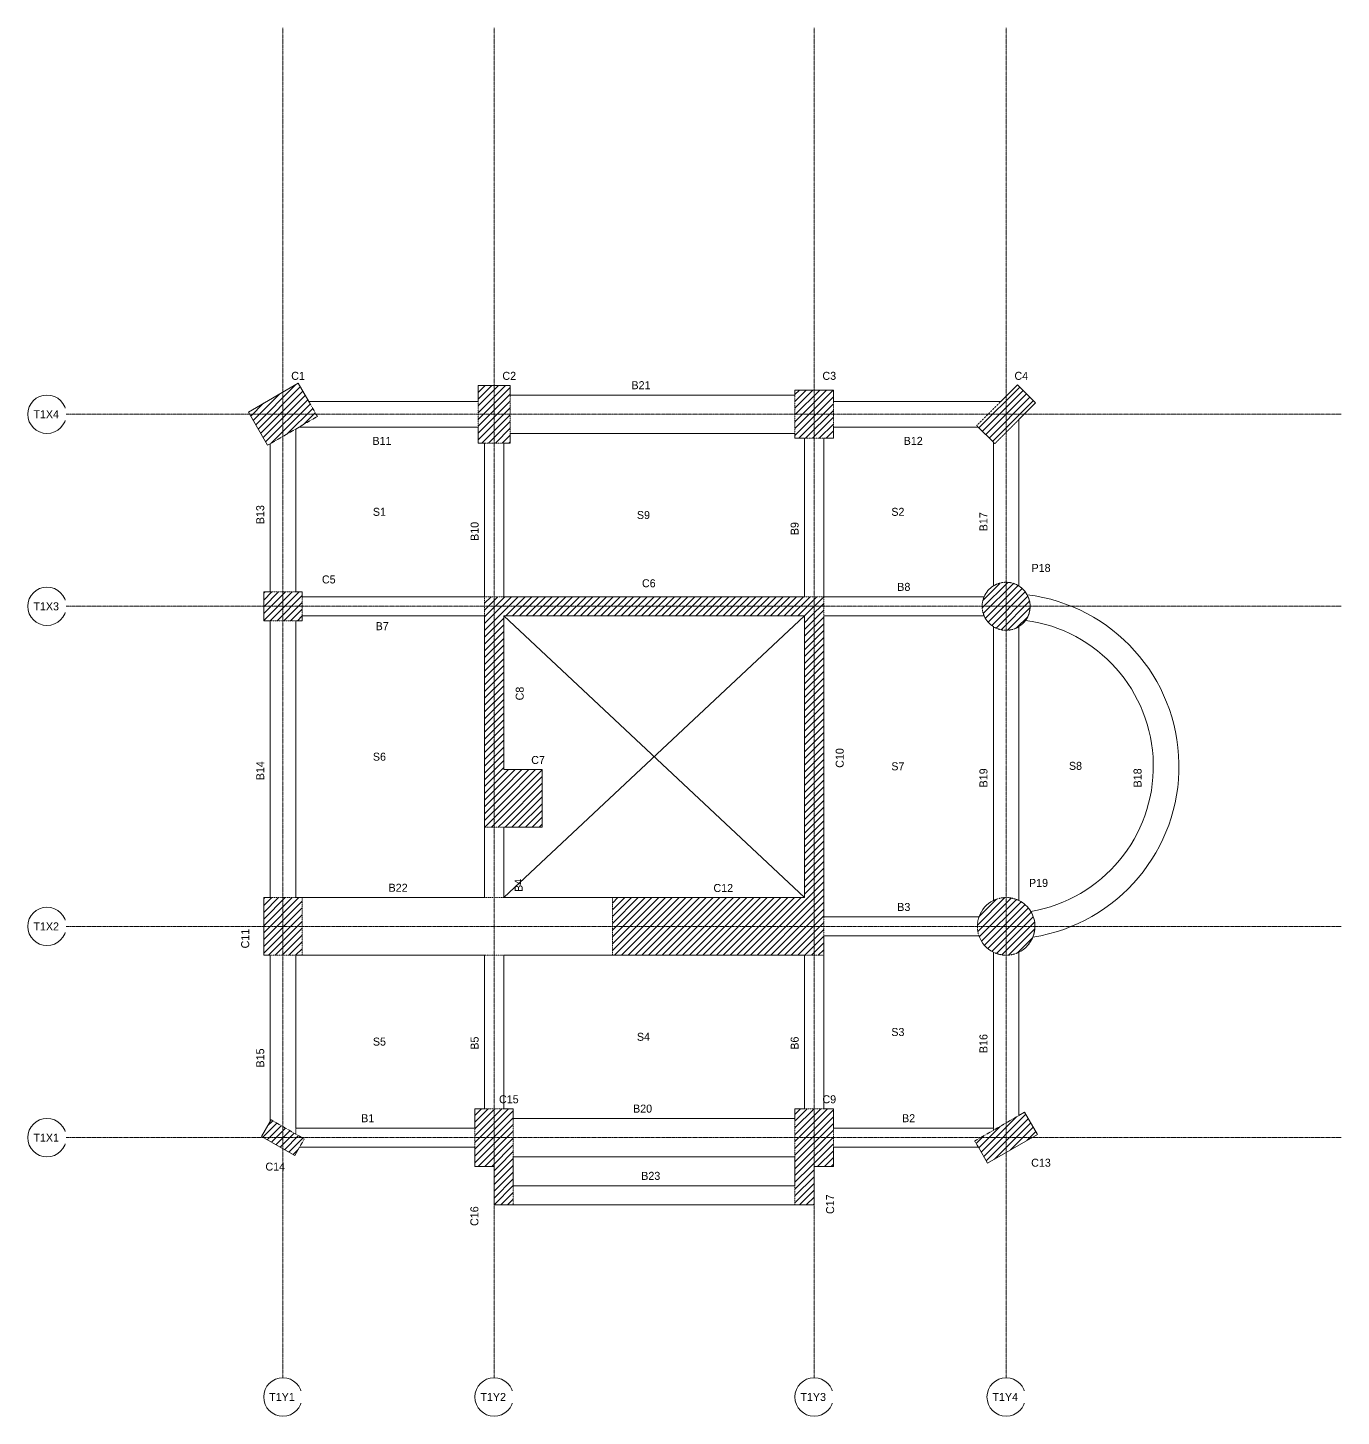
# Model space of a CAD drawing. Header units: millimetres. Extents: x -4671 to 32747, y -7322 to 14713.
# Drawn here: x -4671 to 15850, y -6975 to 14713 of the extents above; entities that cross this region are included whole.
import ezdxf

# ---------------------------------------------------------------- set-up
doc = ezdxf.new("R2010")
doc.units = ezdxf.units.MM
doc.linetypes.add('Dash', pattern=[6.35, 3.175, -3.175])
doc.linetypes.add('Grid Line', pattern=[22.225, 12.7, -3.175, 3.175, -3.175])
for name, color, linetype, lineweight in [('A-DETL', 90, 'Continuous', 18), ('A-FLOR', 192, 'Continuous', 18), ('A-FLOR-IDEN', 11, 'Continuous', 9), ('S-BEAM', 12, 'Continuous', 18), ('S-BEAM-HDLN', 1, 'Dash', 18), ('S-BEAM-IDEN', 2, 'Continuous', 9), ('S-COLS', 52, 'Continuous', 18), ('S-COLS-HDLN', 52, 'Dash', 18), ('S-COLS-IDEN', 171, 'Continuous', 9), ('S-GRID', 1, 'Continuous', 9), ('S-GRID-IDEN', 1, 'Continuous', 9)]:
    doc.layers.add(name, color=color, linetype=linetype, lineweight=lineweight)
doc.styles.add('JetBrains Mono', font='JetBrainsMono-VariableFont_wght.ttf', dxfattribs={"height": 125})
pattern_1 = [(45, (-385.48, -2324.49), (-53.033, 53.033), [])]

# ---------------------------------------------------------------- blocks, each defined once
blk = doc.blocks.new('Grid - M_Grid Head - Circle-24584-01 1st Floor Lvl_')
at = {"layer": 'S-GRID-IDEN'}
blk.add_circle((0, 0), 6, dxfattribs=at)

msp = doc.modelspace()

# ---------------------------------------------------------------- hatches: boundary and pattern name
at = {"layer": 'S-COLS'}
h = msp.add_hatch(dxfattribs=at)
h.set_pattern_fill('FP_1', color=8, style=0, pattern_type=2)
h.set_pattern_definition(pattern_1)
h.paths.add_polyline_path([(-925, 8191), (-146, 8641), (-446, 9160), (-1225, 8710)])
h = msp.add_hatch(dxfattribs=at)
h.set_pattern_fill('FP_1', color=8, style=0, pattern_type=2)
h.set_pattern_definition(pattern_1)
h.paths.add_polyline_path([(2865, 8226), (2865, 9126), (2365, 9126), (2365, 8226), (2765, 8226)])
h = msp.add_hatch(dxfattribs=at)
h.set_pattern_fill('FP_1', color=8, style=0, pattern_type=2)
h.set_pattern_definition(pattern_1)
h.paths.add_polyline_path([(10438, 8216), (11074, 8852), (10791, 9135), (10155, 8499), (10415, 8239)])
h = msp.add_hatch(dxfattribs=at)
h.set_pattern_fill('FP_1', color=8, style=0, pattern_type=2)
h.set_pattern_definition(pattern_1)
h.paths.add_polyline_path([(7465, 8301), (7915, 8301), (7915, 9051), (7315, 9051), (7315, 8301)])
h = msp.add_hatch(dxfattribs=at)
h.set_pattern_fill('FP_1', color=8, style=0, pattern_type=2)
h.set_pattern_definition(pattern_1)
h.paths.add_polyline_path([(-385, 5451), (-385, 5901), (-985, 5901), (-985, 5451), (-485, 5451)])
h = msp.add_hatch(dxfattribs=at)
h.set_pattern_fill('FP_1', color=8, style=0, pattern_type=2)
h.set_pattern_definition(pattern_1)
h.paths.add_polyline_path([(10593, 5301), (10651, 5302), (10708, 5312), (10763, 5331), (10816, 5360), (10853, 5386), (10888, 5419), (10918, 5455), (10950, 5508), (10973, 5565), (10986, 5624), (10989, 5686), (10983, 5746), (10966, 5806), (10940, 5861), (10906, 5912), (10863, 5956), (10815, 5993), (10802, 6000), (10750, 6025), (10694, 6042), (10636, 6050), (10578, 6049), (10521, 6039), (10466, 6020), (10415, 5993), (10370, 5959), (10330, 5920), (10297, 5875), (10271, 5826), (10254, 5777), (10243, 5727), (10240, 5676), (10243, 5624), (10254, 5574), (10271, 5526), (10297, 5476), (10330, 5431), (10370, 5392), (10415, 5358), (10427, 5351), (10479, 5326), (10535, 5309)])
h = msp.add_hatch(dxfattribs=at)
h.set_pattern_fill('FP_1', color=8, style=0, pattern_type=2)
h.set_pattern_definition(pattern_1)
h.paths.add_polyline_path([(7765, 5526), (7765, 5826), (2465, 5826), (2465, 5526), (7465, 5526)])
h = msp.add_hatch(dxfattribs=at)
h.set_pattern_fill('FP_1', color=8, style=0, pattern_type=2)
h.set_pattern_definition(pattern_1)
h.paths.add_polyline_path([(2765, 2226), (2765, 5526), (2465, 5526), (2465, 2226)])
h = msp.add_hatch(dxfattribs=at)
h.set_pattern_fill('FP_1', color=8, style=0, pattern_type=2)
h.set_pattern_definition(pattern_1)
h.paths.add_polyline_path([(7465, 226), (7765, 226), (7765, 5526), (7465, 5526), (7465, 886)])
h = msp.add_hatch(dxfattribs=at)
h.set_pattern_fill('FP_1', color=8, style=0, pattern_type=2)
h.set_pattern_definition(pattern_1)
h.paths.add_polyline_path([(3365, 2226), (3365, 3126), (2765, 3126), (2765, 2226)])
h = msp.add_hatch(dxfattribs=at)
h.set_pattern_fill('FP_1', color=8, style=0, pattern_type=2)
h.set_pattern_definition(pattern_1)
h.paths.add_polyline_path([(-885, 226), (-385, 226), (-385, 1126), (-985, 1126), (-985, 226)])
h = msp.add_hatch(dxfattribs=at)
h.set_pattern_fill('FP_1', color=8, style=0, pattern_type=2)
h.set_pattern_definition(pattern_1)
h.paths.add_polyline_path([(7465, 226), (7465, 1126), (4465, 1126), (4465, 226), (5590, 226)])
h = msp.add_hatch(dxfattribs=at)
h.set_pattern_fill('FP_1', color=8, style=0, pattern_type=2)
h.set_pattern_definition(pattern_1)
h.paths.add_polyline_path([(10615, 226), (10683, 231), (10751, 247), (10815, 272), (10868, 304), (10917, 343), (10960, 388), (10997, 438), (11026, 493), (11047, 552), (11060, 613), (11065, 676), (11060, 736), (11048, 796), (11028, 854), (11000, 908), (10963, 960), (10919, 1007), (10869, 1046), (10815, 1079), (10760, 1101), (10703, 1117), (10644, 1125), (10585, 1125), (10526, 1117), (10469, 1101), (10415, 1079), (10355, 1043), (10302, 999), (10256, 947), (10217, 886), (10190, 826), (10176, 777), (10167, 726), (10165, 676), (10167, 625), (10176, 574), (10190, 526), (10218, 462), (10256, 404), (10302, 352), (10355, 308), (10415, 272), (10479, 247), (10546, 231)])
h = msp.add_hatch(dxfattribs=at)
h.set_pattern_fill('FP_2', color=8, style=0, pattern_type=2)
h.set_pattern_definition(pattern_1)
h.paths.add_polyline_path([(-501, -2904), (-351, -2645), (-870, -2345), (-1020, -2604)])
h = msp.add_hatch(dxfattribs=at)
h.set_pattern_fill('FP_1', color=8, style=0, pattern_type=2)
h.set_pattern_definition(pattern_1)
h.paths.add_polyline_path([(2915, -3074), (2915, -2174), (2315, -2174), (2315, -3074), (2615, -3074)])
h = msp.add_hatch(dxfattribs=at)
h.set_pattern_fill('FP_1', color=8, style=0, pattern_type=2)
h.set_pattern_definition(pattern_1)
h.paths.add_polyline_path([(7915, -3074), (7915, -2174), (7315, -2174), (7315, -3074), (7615, -3074)])
h = msp.add_hatch(dxfattribs=at)
h.set_pattern_fill('FP_1', color=8, style=0, pattern_type=2)
h.set_pattern_definition(pattern_1)
h.paths.add_polyline_path([(10325, -3023), (11104, -2573), (10904, -2226), (10125, -2676), (10182, -2774)])
h = msp.add_hatch(dxfattribs=at)
h.set_pattern_fill('FP_1', color=8, style=0, pattern_type=2)
h.set_pattern_definition(pattern_1)
h.paths.add_polyline_path([(2915, -3674), (2915, -3074), (2615, -3074), (2615, -3674)])
h = msp.add_hatch(dxfattribs=at)
h.set_pattern_fill('FP_1', color=8, style=0, pattern_type=2)
h.set_pattern_definition(pattern_1)
h.paths.add_polyline_path([(7315, -3674), (7615, -3674), (7615, -3074), (7315, -3074), (7315, -3374)])

# ---------------------------------------------------------------- linework, layer by layer
at = {"layer": 'A-DETL'}
for p, q in [((2765, 5526), (7465, 1126)), ((2765, 1126), (7465, 5526))]:
    msp.add_line(p, q, dxfattribs=at)
at = {"layer": 'A-FLOR'}
for p, q in [((-432, 8476), (-485, 8445)), ((2365, 8476), (-432, 8476)), ((2365, 8226), (2365, 8476)), ((10178, 8476), (7915, 8476)), ((7915, 8476), (7915, 8301)), ((10415, 8239), (10178, 8476)), ((-485, 8445), (-485, 5901)), ((7315, 8376), (2865, 8376)), ((2865, 8376), (2865, 8226)), ((7315, 8301), (7315, 8376)), ((7465, 8301), (7315, 8301)), ((7465, 5826), (7465, 8301)), ((7915, 8301), (7765, 8301)), ((7765, 8301), (7765, 5826)), ((2465, 8226), (2365, 8226)), ((2465, 5826), (2465, 8226)), ((2865, 8226), (2765, 8226)), ((2765, 8226), (2765, 5826)), ((10415, 5993), (10415, 8239)), ((-485, 5901), (-385, 5901)), ((-385, 5901), (-385, 5826)), ((-385, 5826), (2465, 5826)), ((2765, 5826), (7465, 5826)), ((7765, 5826), (10271, 5826)), ((-385, 5451), (-485, 5451)), ((-485, 5451), (-485, 1126)), ((-385, 5526), (-385, 5451)), ((2465, 5526), (-385, 5526)), ((2465, 1126), (2465, 5526)), ((7765, 5526), (7765, 826)), ((10271, 5526), (7765, 5526)), ((10415, 1079), (10415, 5358)), ((10815, 5358), (10815, 1079)), ((-485, 1126), (2465, 1126)), ((7765, 826), (10190, 826)), ((7765, 526), (7765, -2174)), ((10190, 526), (7765, 526)), ((-485, 226), (-485, -2474)), ((2465, 226), (-485, 226)), ((2465, -2174), (2465, 226)), ((7465, 226), (2765, 226)), ((2765, 226), (2765, -2174)), ((7465, -2174), (7465, 226)), ((10415, -2474), (10415, 272)), ((2315, -2474), (2315, -2174)), ((2315, -2174), (2465, -2174)), ((2765, -2174), (2915, -2174)), ((2915, -2174), (2915, -2324)), ((2915, -2324), (7315, -2324)), ((7315, -2324), (7315, -2174)), ((7315, -2174), (7465, -2174)), ((7765, -2174), (7915, -2174)), ((7915, -2174), (7915, -2474)), ((-485, -2474), (2315, -2474)), ((7915, -2474), (10415, -2474))]:
    msp.add_line(p, q, dxfattribs=at)
for centre, radius, start, end in [((10615, 5676), 375, 122.231, 156.4218), ((10615, 5676), 375, 203.5782, 237.769), ((10615, 5676), 375, 302.231, 324.0556), ((10615, 3176), 2300, 279.6434, 82.4149), ((10615, 676), 450, 116.3878, 160.5288), ((10615, 676), 450, 31.1089, 63.6122), ((10615, 676), 450, 199.4712, 243.6122)]:
    msp.add_arc(centre, radius, start, end, dxfattribs=at)
at = {"layer": 'S-BEAM'}
for p, q in [((7315, 8976), (2865, 8976)), ((2365, 8876), (-281, 8876)), ((10532, 8876), (7915, 8876)), ((-432, 8476), (2365, 8476)), ((7915, 8476), (10178, 8476)), ((10815, 5993), (10815, 8593)), ((-485, 5901), (-485, 8445)), ((2865, 8376), (7315, 8376)), ((7465, 8301), (7465, 5826)), ((7765, 5826), (7765, 8301)), ((-885, 8214), (-885, 5901)), ((2465, 8226), (2465, 5826)), ((2765, 5826), (2765, 8226)), ((10415, 8239), (10415, 5993)), ((2465, 5826), (-385, 5826)), ((10271, 5826), (7765, 5826)), ((-885, 5451), (-885, 1126)), ((-485, 1126), (-485, 5451)), ((-385, 5526), (2465, 5526)), ((7765, 5526), (10271, 5526)), ((10415, 5358), (10415, 1079)), ((10815, 1079), (10815, 5358)), ((2465, 2226), (2465, 1126)), ((2765, 1126), (2765, 2226)), ((2465, 1126), (-385, 1126)), ((4465, 1126), (2765, 1126)), ((10190, 826), (7765, 826)), ((7765, 526), (10190, 526)), ((-885, 226), (-885, -2371)), ((-485, -2474), (-485, 226)), ((-385, 226), (2465, 226)), ((2465, 226), (2465, -2174)), ((2765, 226), (4465, 226)), ((2765, -2174), (2765, 226)), ((7465, 226), (7465, -2174)), ((7765, -2174), (7765, 226)), ((10415, 272), (10415, -2474)), ((10815, -2278), (10815, 272)), ((7315, -2324), (2915, -2324)), ((2315, -2474), (-485, -2474)), ((10415, -2474), (7915, -2474)), ((-426, -2774), (2315, -2774)), ((7915, -2774), (10182, -2774)), ((2915, -2924), (7315, -2924)), ((7315, -3374), (2915, -3374)), ((2915, -3674), (7315, -3674))]:
    msp.add_line(p, q, dxfattribs=at)
for centre, radius, start, end in [((10615, 5676), 375, 324.0556, 28.6636), ((10615, 3176), 2700, 278.8989, 83.0001), ((10615, 3176), 2300, 279.6434, 82.4149), ((10615, 676), 450, 0, 31.1089), ((10615, 676), 450, 338.1473, 0)]:
    msp.add_arc(centre, radius, start, end, dxfattribs=at)
at = {"layer": 'S-BEAM-HDLN'}
for p, q in [((2865, 8976), (2865, 8376)), ((7315, 8376), (7315, 8976)), ((-146, 8641), (-281, 8876)), ((2365, 8476), (2365, 8876)), ((7915, 8876), (7915, 8476)), ((10532, 8876), (10155, 8499)), ((-432, 8476), (-146, 8641)), ((10155, 8499), (10178, 8476)), ((10438, 8216), (10815, 8593)), ((-885, 8214), (-485, 8445)), ((7764, 8301), (7465, 8301)), ((2765, 8226), (2465, 8226)), ((10415, 8239), (10438, 8216)), ((-885, 5901), (-486, 5901)), ((-385, 5826), (-385, 5526)), ((2465, 5826), (2765, 5826)), ((2465, 5526), (2465, 5825)), ((7465, 5826), (7764, 5826)), ((7765, 5825), (7765, 5526)), ((-485, 5451), (-885, 5451)), ((2765, 2226), (2465, 2226)), ((-885, 1126), (-485, 1126)), ((-385, 226), (-385, 1126)), ((2465, 1126), (2765, 1126)), ((4465, 226), (4465, 1126)), ((7765, 826), (7765, 526)), ((-485, 226), (-885, 226)), ((2765, 226), (2465, 226)), ((7765, 226), (7465, 226)), ((-870, -2345), (-885, -2371)), ((-485, -2567), (-870, -2345)), ((2465, -2174), (2765, -2174)), ((2915, -2324), (2915, -2924)), ((7315, -2924), (7315, -2324)), ((7465, -2174), (7765, -2174)), ((10815, -2278), (10415, -2509)), ((-485, -2474), (-485, -2567)), ((-351, -2645), (-485, -2567)), ((2315, -2774), (2315, -2474)), ((7915, -2474), (7915, -2774)), ((10415, -2509), (10125, -2676)), ((10415, -2509), (10415, -2474)), ((-426, -2774), (-351, -2645)), ((10125, -2676), (10182, -2774)), ((2915, -3374), (2915, -3674)), ((7315, -3674), (7315, -3374))]:
    msp.add_line(p, q, dxfattribs=at)
for centre, radius, start, end in [((10615, 5676), 375, 111.8591, 122.231), ((10615, 5676), 375, 110.9991, 111.8591), ((10615, 5676), 375, 101.4873, 110.9392), ((10615, 5676), 375, 100.8066, 101.4873), ((10615, 5676), 375, 91.1155, 100.749), ((10615, 5676), 375, 90.6148, 91.1155), ((10615, 5676), 375, 80.7437, 90.5592), ((10615, 5676), 375, 80.4237, 80.7437), ((10615, 5676), 375, 70.3718, 80.3699), ((10615, 5676), 375, 70.233, 70.3718), ((10615, 5676), 375, 60, 70.1811), ((10615, 5676), 375, 57.769, 60), ((10615, 5676), 375, 156.4218, 203.5782), ((10615, 5676), 375, 237.769, 240), ((10615, 5676), 375, 240, 250.1811), ((10615, 5676), 375, 250.233, 260.3699), ((10615, 5676), 375, 260.4237, 270.5592), ((10615, 5676), 375, 270.6148, 280.749), ((10615, 5676), 375, 280.8066, 290.9392), ((10615, 5676), 375, 290.9991, 302.231), ((10615, 676), 450, 107.5919, 116.3878), ((10615, 676), 450, 105.861, 107.5919), ((10615, 676), 450, 98.7959, 105.7917), ((10615, 676), 450, 81.2041, 98.7959), ((10615, 676), 450, 74.2083, 81.2041), ((10615, 676), 450, 72.4081, 74.139), ((10615, 676), 450, 63.6122, 72.4081), ((10615, 676), 450, 160.5288, 180), ((10615, 676), 450, 180, 199.4712), ((10615, 676), 450, 243.6122, 296.3878)]:
    msp.add_arc(centre, radius, start, end, dxfattribs=at)
at = {"layer": 'S-COLS'}
for p, q in [((-1225, 8710), (-446, 9160)), ((-446, 9160), (-281, 8876)), ((2365, 9126), (2865, 9126)), ((2365, 8876), (2365, 9126)), ((2865, 9126), (2865, 8976)), ((10532, 8876), (10791, 9135)), ((10791, 9135), (11074, 8852)), ((7315, 9051), (7915, 9051)), ((7315, 8976), (7315, 9051)), ((7915, 9051), (7915, 8876)), ((-925, 8191), (-1225, 8710)), ((11074, 8852), (10815, 8593)), ((-432, 8476), (-485, 8445)), ((2365, 8226), (2365, 8476)), ((7915, 8476), (7915, 8301)), ((10415, 8239), (10178, 8476)), ((2865, 8376), (2865, 8226)), ((7315, 8301), (7315, 8376)), ((7465, 8301), (7315, 8301)), ((7915, 8301), (7765, 8301)), ((-885, 8214), (-925, 8191)), ((2465, 8226), (2365, 8226)), ((2865, 8226), (2765, 8226)), ((-985, 5451), (-985, 5901)), ((-985, 5901), (-885, 5901)), ((-485, 5901), (-385, 5901)), ((-385, 5901), (-385, 5826)), ((2765, 5826), (7465, 5826)), ((-885, 5451), (-985, 5451)), ((-385, 5451), (-485, 5451)), ((-385, 5526), (-385, 5451)), ((2465, 2226), (2465, 5526)), ((2765, 5526), (2765, 3126)), ((7465, 5526), (2765, 5526)), ((7465, 1126), (7465, 5526)), ((7765, 5526), (7765, 826)), ((10970, 5555), (10970, 5555)), ((10985, 5617), (10985, 5616)), ((2765, 3126), (3365, 3126)), ((3365, 3126), (3365, 2226)), ((3365, 2226), (2765, 2226)), ((-985, 1126), (-885, 1126)), ((-985, 226), (-985, 1126)), ((-485, 1126), (-385, 1126)), ((4465, 1126), (7465, 1126)), ((7765, 526), (7765, 226)), ((-885, 226), (-985, 226)), ((-385, 226), (-485, 226)), ((7465, 226), (4465, 226)), ((-1020, -2604), (-885, -2371)), ((2315, -2174), (2465, -2174)), ((2315, -2474), (2315, -2174)), ((2765, -2174), (2915, -2174)), ((2915, -2174), (2915, -2324)), ((7315, -2174), (7465, -2174)), ((7315, -2324), (7315, -2174)), ((7765, -2174), (7915, -2174)), ((7915, -2174), (7915, -2474)), ((10815, -2278), (10904, -2226)), ((10904, -2226), (11104, -2573)), ((11104, -2573), (10325, -3023)), ((-501, -2904), (-1020, -2604)), ((-426, -2774), (-501, -2904)), ((2315, -3074), (2315, -2774)), ((7915, -2774), (7915, -3074)), ((10325, -3023), (10182, -2774)), ((2915, -2924), (2915, -3074)), ((7315, -3074), (7315, -2924)), ((2615, -3074), (2315, -3074)), ((2615, -3674), (2615, -3074)), ((2915, -3074), (2915, -3374)), ((7315, -3374), (7315, -3074)), ((7915, -3074), (7615, -3074)), ((7615, -3074), (7615, -3674)), ((2915, -3674), (2615, -3674)), ((7615, -3674), (7315, -3674))]:
    msp.add_line(p, q, dxfattribs=at)
at = {"layer": 'S-COLS', "flags": 128}
for points in [[(10815, 5993), (10863, 5956), (10906, 5912), (10940, 5861), (10966, 5806), (10983, 5746), (10989, 5686), (10986, 5624), (10973, 5565), (10950, 5508), (10918, 5455)], [(11065, 676), (11060, 613), (11047, 552), (11026, 493), (10997, 438), (10960, 388), (10917, 343), (10868, 304), (10815, 272)]]:
    msp.add_lwpolyline(points, dxfattribs=at)
at = {"layer": 'S-COLS'}
for centre, radius, start, end in [((10615, 5676), 375, 122.231, 156.4218), ((10615, 5676), 375, 110.954, 111.5225), ((10615, 5676), 375, 100.7627, 101.9823), ((10615, 5676), 375, 90.5716, 92.387), ((10615, 5676), 375, 80.3809, 82.6712), ((10615, 5676), 375, 70.1904, 72.5937), ((10615, 5676), 375, 57.6016, 57.8936), ((10615, 5676), 375, 49.2814, 53.0244), ((10615, 5676), 375, 39.5791, 42.8384), ((10615, 5676), 375, 29.8793, 31.7036), ((10615, 5676), 375, 18.5729, 19.6795), ((10615, 5676), 375, 10.1448, 10.3916), ((10615, 5676), 375, 7.2078, 7.6982), ((10615, 5676), 375, 0.518, 0.6896), ((10615, 5676), 375, 203.5782, 237.769), ((10615, 5676), 375, 302.231, 324.0556), ((10615, 5676), 375, 250.1904, 252.5952), ((10615, 5676), 375, 260.3809, 262.6725), ((10615, 5676), 375, 270.5716, 272.3887), ((10615, 5676), 375, 280.7627, 281.9844), ((10615, 5676), 375, 290.954, 291.5248), ((10615, 676), 450, 105.8053, 105.9518), ((10615, 676), 450, 74.0482, 74.1947), ((10615, 676), 450, 116.3878, 160.5288), ((10615, 676), 450, 31.1089, 63.6122), ((10615, 676), 450, 0, 31.1089), ((10615, 676), 450, 199.4712, 243.6122), ((10615, 676), 450, 330.1921, 333.3574), ((10615, 676), 450, 339.1812, 339.8215), ((10615, 676), 450, 348.5405, 348.7155), ((10615, 676), 450, 296.2542, 296.5042), ((10615, 676), 450, 301.2844, 303.642), ((10615, 676), 450, 312.5188, 313.4838), ((10615, 676), 450, 321.3269, 324.13)]:
    msp.add_arc(centre, radius, start, end, dxfattribs=at)
at = {"layer": 'S-COLS-HDLN'}
for centre, radius, start, end in [((10615, 5676), 375, 149.102, 152.2448), ((10615, 5676), 375, 139.7412, 141.5832), ((10615, 5676), 375, 128.2737, 130.3071), ((10615, 5676), 375, 117.3311, 121.033), ((10615, 5676), 375, 107.6177, 110.9016), ((10615, 5676), 375, 98.0234, 100.7125), ((10615, 5676), 375, 88.4837, 90.5235), ((10615, 5676), 375, 78.9734, 80.3346), ((10615, 5676), 375, 69.4814, 70.1458), ((10615, 5676), 375, 168.1062, 170.9038), ((10615, 5676), 375, 158.5654, 161.6509), ((10615, 5676), 375, 19.776, 20.0911), ((10615, 5676), 375, 9.1739, 10.052), ((10615, 5676), 375, 357.36, 0.417), ((10615, 5676), 375, 189.0947, 191.8938), ((10615, 5676), 375, 198.3479, 201.435), ((10615, 5676), 375, 207.7548, 210.8983), ((10615, 5676), 375, 218.4076, 220.2608), ((10615, 5676), 375, 318.8707, 321.3338), ((10615, 5676), 375, 327.4546, 331.4781), ((10615, 5676), 375, 337.2355, 341.1317), ((10615, 5676), 375, 347.1362, 350.7773), ((10615, 5676), 375, 229.6967, 231.7104), ((10615, 5676), 375, 249.4813, 250.1458), ((10615, 5676), 375, 258.9738, 260.3346), ((10615, 5676), 375, 268.4845, 270.5235), ((10615, 5676), 375, 278.0246, 280.7125), ((10615, 5676), 375, 287.619, 290.9016), ((10615, 5676), 375, 297.3356, 301.0326), ((10615, 5676), 375, 309.8475, 310.6659), ((10615, 676), 450, 111.8993, 114.8138), ((10615, 676), 450, 103.0064, 105.7422), ((10615, 676), 450, 94.3129, 96.3823), ((10615, 676), 450, 83.6204, 85.6855), ((10615, 676), 450, 74.2578, 76.9925), ((10615, 676), 450, 65.1864, 68.0996), ((10615, 676), 450, 151.2089, 151.5789), ((10615, 676), 450, 139.6006, 142.4318), ((10615, 676), 450, 129.8208, 133.2636), ((10615, 676), 450, 120.3818, 124.0918), ((10615, 676), 450, 56.2733, 58.9241), ((10615, 676), 450, 35.8125, 38.4588), ((10615, 676), 450, 26.5887, 29.5143), ((10615, 676), 450, 169.4361, 171.5025), ((10615, 676), 450, 160.8911, 161.6489), ((10615, 676), 450, 17.5935, 20.6193), ((10615, 676), 450, 8.7809, 11.3597), ((10615, 676), 450, 188.4975, 190.5639), ((10615, 676), 450, 198.3511, 199.1089), ((10615, 676), 450, 208.4211, 208.7899), ((10615, 676), 450, 339.9541, 342.3081), ((10615, 676), 450, 348.9362, 351.1572), ((10615, 676), 450, 217.5682, 220.3991), ((10615, 676), 450, 226.7364, 230.1787), ((10615, 676), 450, 235.908, 239.6185), ((10615, 676), 450, 245.0882, 248.9064), ((10615, 676), 450, 254.2578, 258.156), ((10615, 676), 450, 263.4369, 267.3702), ((10615, 676), 450, 272.6298, 276.5631), ((10615, 676), 450, 281.844, 285.7422), ((10615, 676), 450, 291.0936, 294.9118)]:
    msp.add_arc(centre, radius, start, end, dxfattribs=at)
at = {"layer": 'S-GRID', "linetype": 'Grid Line'}
for p, q in [((-685, 14713), (-685, -6375)), ((2615, 14713), (2615, -6375)), ((7615, 14713), (7615, -6375)), ((10615, 14713), (10615, -6375))]:
    msp.add_line(p, q, dxfattribs=at)

# ---------------------------------------------------------------- block references
at = {"layer": 'S-GRID-IDEN', "xscale": 49.99999999999998, "yscale": 49.99999999999998, "zscale": 49.99999999999998}
for p, rotation in [((-4371, 8676), 89.99999999999982), ((-4371, 5676), 89.99999999999982), ((-4371, 676), 89.99999999999982), ((-4371, -2624), 89.99999999999982), ((-685, -6675), 180), ((2615, -6675), 180), ((7615, -6675), 180), ((10615, -6675), 180)]:
    msp.add_blockref('Grid - M_Grid Head - Circle-24584-01 1st Floor Lvl_', p, dxfattribs=dict(at, rotation=rotation))

# ---------------------------------------------------------------- texts
at = {"layer": 'A-FLOR-IDEN', "char_height": 125, "width": 256.54, "attachment_point": 1, "style": 'JetBrains Mono'}
for s, insert in [('S1', (721, 7214)), ('S9', (4846, 7164)), ('S2', (8821, 7214)), ('S6', (721, 3389)), ('S7', (8821, 3239)), ('S8', (11596, 3246)), ('S5', (721, -1061)), ('S4', (4846, -986)), ('S3', (8821, -911))]:
    msp.add_mtext(s, dxfattribs=dict(at, insert=insert))
at = {"layer": 'S-BEAM-IDEN', "char_height": 125, "attachment_point": 1, "style": 'JetBrains Mono'}
for s, insert, width in [('B21', (4761, 9192), 384.81), ('B11', (714, 8322), 384.81), ('B12', (9014, 8322), 384.81), ('B8', (8914, 6042), 256.54), ('B7', (764, 5428), 256.54), ('B22', (966, 1342), 384.81), ('B3', (8914, 1042), 256.54), ('B20', (4786, -2108), 384.81), ('B1', (539, -2258), 256.54), ('B2', (8989, -2258), 256.54), ('B23', (4914, -3158), 384.81)]:
    msp.add_mtext(s, dxfattribs=dict(at, insert=insert, width=width))
at = {"layer": 'S-BEAM-IDEN', "char_height": 125, "attachment_point": 1, "rotation": 90, "style": 'JetBrains Mono'}
for s, insert, width in [('B13', (-1102, 6959), 384.81), ('B10', (2248, 6697), 384.81), ('B9', (7248, 6787), 256.54), ('B17', (10198, 6847), 384.81), ('B14', (-1102, 2959), 384.81), ('B19', (10198, 2847), 384.81), ('B18', (12605, 2847), 384.81), ('B4', (2936, 1214), 256.54), ('B5', (2248, -1250), 256.54), ('B6', (7248, -1250), 256.54), ('B16', (10198, -1303), 384.81), ('B15', (-1102, -1528), 384.81)]:
    msp.add_mtext(s, dxfattribs=dict(at, insert=insert, width=width))
at = {"layer": 'S-COLS-IDEN', "char_height": 125, "attachment_point": 1, "style": 'JetBrains Mono'}
for s, insert, width in [('C1', (-555, 9338), 256.54), ('C2', (2745, 9338), 256.54), ('C3', (7745, 9338), 256.54), ('C4', (10745, 9338), 256.54), ('P18', (11012, 6338), 384.81), ('C5', (-75, 6158), 256.54), ('C6', (4925, 6098), 256.54), ('C7', (3195, 3338), 256.54), ('C12', (6042, 1338), 384.81), ('P19', (10972, 1418), 384.81), ('C15', (2692, -1962), 384.81), ('C9', (7745, -1962), 256.54), ('C14', (-958, -3014), 384.81), ('C13', (11006, -2953), 384.81)]:
    msp.add_mtext(s, dxfattribs=dict(at, insert=insert, width=width))
at = {"layer": 'S-COLS-IDEN', "char_height": 125, "attachment_point": 1, "rotation": 90, "style": 'JetBrains Mono'}
for s, insert, width in [('C8', (2952, 4206), 256.54), ('C10', (7952, 3153), 384.81), ('C11', (-1337, 332), 384.81), ('C17', (7802, -3817), 384.81), ('C16', (2244, -4003), 384.81)]:
    msp.add_mtext(s, dxfattribs=dict(at, insert=insert, width=width))

# ---------------------------------------------------------------- next in the draw order: texts
at = {"layer": 'S-GRID-IDEN', "char_height": 125, "width": 513.08, "attachment_point": 1, "style": 'JetBrains Mono', "bg_fill": 3, "box_fill_scale": 1.25, "bg_fill_color": 9, "bg_fill_true_color": 13158600, "bg_fill_transparency": 0}
for s, insert in [('T1X4', (-4583, 8738)), ('T1X3', (-4583, 5738)), ('T1X2', (-4583, 738)), ('T1X1', (-4583, -2562)), ('T1Y1', (-899, -6612)), ('T1Y2', (2401, -6612)), ('T1Y3', (7401, -6612)), ('T1Y4', (10401, -6612))]:
    msp.add_mtext(s, dxfattribs=dict(at, insert=insert))

# ---------------------------------------------------------------- next in the draw order: linework, layer by layer
at = {"layer": 'S-GRID', "linetype": 'Grid Line'}
for p, q in [((15850, 8676), (-4071, 8676)), ((15850, 5676), (-4071, 5676)), ((15850, 676), (-4071, 676)), ((15850, -2624), (-4071, -2624))]:
    msp.add_line(p, q, dxfattribs=at)

doc.saveas('drawing.dxf')
